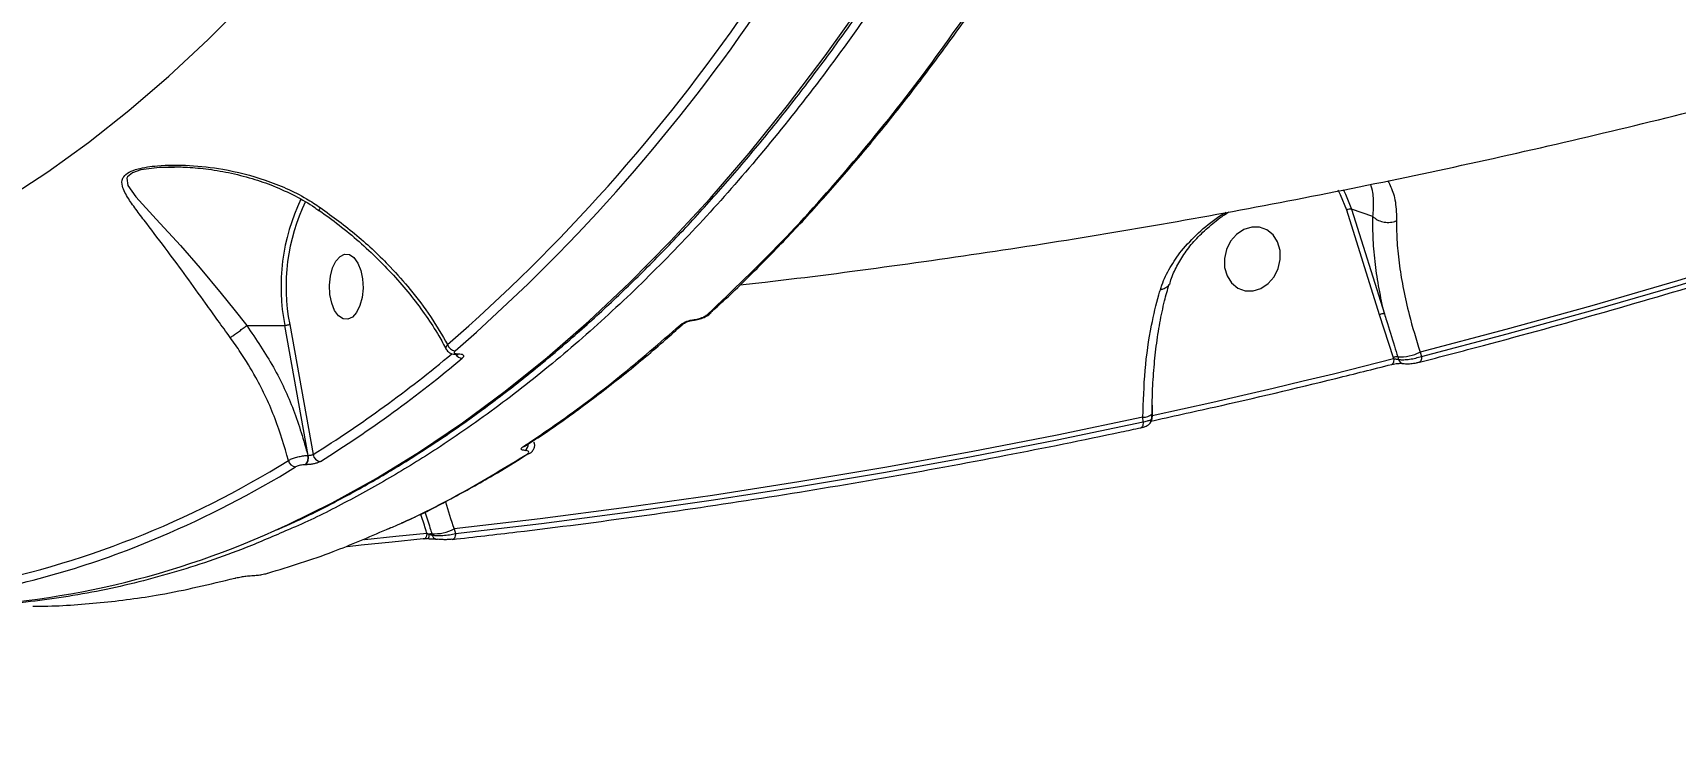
# Model space of a CAD drawing. Header units: millimetres. Extents: x -4688 to 6829, y -6350 to 4771.
# Drawn here: x 1790 to 2016.3, y -150.5 to -53.1 of the extents above; entities that cross this region are included whole.
import ezdxf

# ---------------------------------------------------------------- set-up
doc = ezdxf.new("R2010")
doc.units = ezdxf.units.MM
for name, color, linetype in [('DIKOM_ОБЪЕКТ', 7, 'Continuous'), ('DIKOM_РАЗМЕР_ЗОНА', 7, 'Continuous'), ('DIKOM_РАЗМЕР_ОБЪЕКТА', 7, 'Continuous')]:
    doc.layers.add(name, color=color, linetype=linetype)
doc.styles.add('style1', font='arial.ttf', dxfattribs={"width": 0.8})
doc.dimstyles.new('1-50', dxfattribs={"dimtxt": 300, "dimasz": 200, "dimexe": 100, "dimexo": 0, "dimgap": 100, "dimtad": 1, "dimtxsty": 'style1', "dimcen": 200, "dimclrd": 7, "dimclre": 7, "dimclrt": 7, "dimadec": 1, "dimazin": 2, "dimtfac": 1, "dimtmove": 0, "dimatfit": 2, "dimfxl": 0, "dimlwd": 25, "dimlwe": 18, "dimarcsym": 0})

# ---------------------------------------------------------------- blocks, each defined once
blk = doc.blocks.new('*D9')
at = {"layer": 'Defpoints', "color": 0, "transparency": 16777216}
for p in [(2285.35, 2926.08), (233.68, -3329.73), (5655.58, -3329.73)]:
    blk.add_point(p, dxfattribs=at)
at = {"layer": 'DIKOM_РАЗМЕР_ОБЪЕКТА', "color": 7, "lineweight": 18, "transparency": 16777216}
for p, q in [((2285.35, 2926.08), (5755.58, 2926.08)), ((233.68, -3329.73), (5755.58, -3329.73))]:
    blk.add_line(p, q, dxfattribs=at)
at = {"layer": 'DIKOM_РАЗМЕР_ОБЪЕКТА', "color": 7, "lineweight": 25, "transparency": 16777216}
blk.add_line((5655.58, 2726.08), (5655.58, -3129.73), dxfattribs=at)
at = {"layer": 'DIKOM_РАЗМЕР_ОБЪЕКТА', "color": 7, "transparency": 16777216}
for points in [[(5622.24, 2726.08), (5688.91, 2726.08), (5655.58, 2926.08)], [(5622.24, -3129.73), (5688.91, -3129.73), (5655.58, -3329.73)]]:
    blk.add_solid(points, dxfattribs=at)
at = {"layer": 'DIKOM_РАЗМЕР_ОБЪЕКТА', "color": 7, "transparency": 16777216, "insert": (5402.4, -130.27), "char_height": 300, "attachment_point": 5, "rotation": 90, "style": 'style1'}
blk.add_mtext('6250', dxfattribs=at)
blk = doc.blocks.new('*D10')
at = {"layer": 'Defpoints', "color": 0, "transparency": 16777216}
for p in [(2960.09, 4770.95), (741.18, -5330.34), (6729.08, -5330.34)]:
    blk.add_point(p, dxfattribs=at)
at = {"layer": 'DIKOM_РАЗМЕР_ЗОНА', "color": 7, "lineweight": 18, "transparency": 16777216}
for p, q in [((2960.09, 4770.95), (6829.08, 4770.95)), ((741.18, -5330.34), (6829.08, -5330.34))]:
    blk.add_line(p, q, dxfattribs=at)
at = {"layer": 'DIKOM_РАЗМЕР_ЗОНА', "color": 7, "lineweight": 25, "transparency": 16777216}
blk.add_line((6729.08, 4570.95), (6729.08, -5130.34), dxfattribs=at)
at = {"layer": 'DIKOM_РАЗМЕР_ЗОНА', "color": 7, "transparency": 16777216}
for points in [[(6695.74, 4570.95), (6762.41, 4570.95), (6729.08, 4770.95)], [(6695.74, -5130.34), (6762.41, -5130.34), (6729.08, -5330.34)]]:
    blk.add_solid(points, dxfattribs=at)
at = {"layer": 'DIKOM_РАЗМЕР_ЗОНА', "color": 7, "transparency": 16777216, "insert": (6475.9, -93.77), "char_height": 300, "attachment_point": 5, "rotation": 90, "style": 'style1'}
blk.add_mtext('10100', dxfattribs=at)
blk = doc.blocks.new('*D11')
at = {"layer": 'Defpoints', "color": 0, "transparency": 16777216}
for p in [(3703.08, 2652.76), (-3188.42, -47.63), (-3188.42, -4921.77)]:
    blk.add_point(p, dxfattribs=at)
at = {"layer": 'DIKOM_РАЗМЕР_ОБЪЕКТА', "color": 7, "lineweight": 18, "transparency": 16777216}
for p, q in [((3703.08, 2652.76), (3703.08, -5021.77)), ((-3188.42, -47.63), (-3188.42, -5021.77))]:
    blk.add_line(p, q, dxfattribs=at)
at = {"layer": 'DIKOM_РАЗМЕР_ОБЪЕКТА', "color": 7, "lineweight": 25, "transparency": 16777216}
blk.add_line((3503.08, -4921.77), (-2988.42, -4921.77), dxfattribs=at)
at = {"layer": 'DIKOM_РАЗМЕР_ОБЪЕКТА', "color": 7, "transparency": 16777216}
for points in [[(-2988.42, -4888.44), (-2988.42, -4955.11), (-3188.42, -4921.77)], [(3503.08, -4888.44), (3503.08, -4955.11), (3703.08, -4921.77)]]:
    blk.add_solid(points, dxfattribs=at)
at = {"layer": 'DIKOM_РАЗМЕР_ОБЪЕКТА', "color": 7, "transparency": 16777216, "insert": (4.08, -4668.6), "char_height": 300, "attachment_point": 5, "style": 'style1'}
blk.add_mtext('6900', dxfattribs=at)
blk = doc.blocks.new('*D12')
at = {"layer": 'Defpoints', "color": 0, "transparency": 16777216}
for p in [(4937.72, 2926.08), (-4688.42, -671.13), (4937.72, -6249.77)]:
    blk.add_point(p, dxfattribs=at)
at = {"layer": 'DIKOM_РАЗМЕР_ЗОНА', "color": 7, "lineweight": 18, "transparency": 16777216}
for p, q in [((4937.72, 2926.08), (4937.72, -6349.77)), ((-4688.42, -671.13), (-4688.42, -6349.77))]:
    blk.add_line(p, q, dxfattribs=at)
at = {"layer": 'DIKOM_РАЗМЕР_ЗОНА', "color": 7, "lineweight": 25, "transparency": 16777216}
blk.add_line((-4488.42, -6249.77), (4737.72, -6249.77), dxfattribs=at)
at = {"layer": 'DIKOM_РАЗМЕР_ЗОНА', "color": 7, "transparency": 16777216}
for points in [[(-4488.42, -6216.44), (-4488.42, -6283.11), (-4688.42, -6249.77)], [(4737.72, -6216.44), (4737.72, -6283.11), (4937.72, -6249.77)]]:
    blk.add_solid(points, dxfattribs=at)
at = {"layer": 'DIKOM_РАЗМЕР_ЗОНА', "color": 7, "transparency": 16777216, "insert": (124.65, -5996.6), "char_height": 300, "attachment_point": 5, "style": 'style1'}
blk.add_mtext('9650', dxfattribs=at)

msp = doc.modelspace()

# ---------------------------------------------------------------- linework, layer by layer
at = {"layer": 'DIKOM_ОБЪЕКТ', "color": 7, "linetype": 'Continuous', "lineweight": 15}
for p, q in [((1809.547, -71.586), (1808.524, -71.581)), ((1975.613, -91.881), (1971.092, -77.465)), ((1974.698, -78.353), (1971.753, -77.345)), ((1971.753, -77.345), (1976.274, -91.76)), ((1977.509, -97.8), (1975.613, -91.881)), ((1819.508, -93.364), (1824.749, -93.364)), ((1827.975, -111.246), (1824.749, -93.364)), ((1825.421, -93.201), (1828.654, -111.121)), ((1848.579, -97.245), (1848.647, -97.245)), ((1981.188, -97.006), (1981.377, -97.609)), ((1848.374, -97.328), (1848.442, -97.328)), ((1977.547, -97.921), (1977.509, -97.8)), ((1978.122, -97.668), (1978.236, -98.032)), ((1981.118, -98.404), (1981.104, -98.407)), ((1943.011, -106.635), (1943.009, -105.987)), ((1944.241, -105.548), (1944.24, -105.564)), ((1944.242, -106.122), (1944.241, -105.548)), ((1944.294, -104.331), (1944.291, -105.245)), ((1944.291, -105.245), (1944.292, -105.745)), ((1827.645, -112.53), (1827.598, -112.53)), ((1827.928, -111.246), (1827.975, -111.246)), ((1839.037, -121.34), (1839.416, -121.172)), ((1845.006, -122.03), (1845.071, -122.235)), ((1848.072, -121.369), (1848.268, -121.994))]:
    msp.add_line(p, q, dxfattribs=at)
at = {"layer": 'DIKOM_ОБЪЕКТ', "color": 7, "linetype": 'Continuous', "lineweight": 15, "flags": 128}
for points in [[(1786.402, -75.917), (1792.088, -72.193), (1797.713, -68.134), (1803.272, -63.743), (1808.759, -59.026), (1814.17, -53.986), (1819.499, -48.628)], [(1823.373, -121.581), (1825.21, -120.749), (1831.295, -117.759), (1837.334, -114.427), (1843.32, -110.755), (1849.249, -106.749), (1855.116, -102.409), (1860.915, -97.741), (1866.642, -92.749), (1872.292, -87.436), (1877.86, -81.806), (1883.342, -75.866), (1888.733, -69.618), (1894.028, -63.07), (1899.223, -56.227), (1904.313, -49.093)], [(2075.309, -67.861), (2063.628, -72.03), (2051.921, -76.049), (2040.187, -79.919), (2028.43, -83.639), (2016.649, -87.208), (2004.848, -90.626), (1993.027, -93.892), (1981.188, -97.006)], [(1981.377, -97.609), (1993.192, -94.499), (2004.989, -91.239), (2016.767, -87.827), (2028.524, -84.265), (2040.258, -80.553), (2051.968, -76.691), (2063.653, -72.681), (2075.31, -68.522)], [(1808.524, -71.581), (1807.478, -71.575), (1804.893, -71.935), (1803.744, -72.336), (1803.089, -72.88), (1803.084, -72.888), (1802.994, -73.078), (1803.113, -74.055), (1804.229, -75.654), (1807.031, -78.696), (1810.396, -82.356), (1813.086, -85.456), (1815.98, -88.961), (1817.709, -91.115), (1819.501, -93.364), (1819.503, -93.366), (1819.503, -93.366)], [(1970.596, -74.643), (1970.917, -75.261), (1971.753, -77.345)], [(1971.092, -77.465), (1970.228, -75.339), (1969.909, -74.737)], [(1954.255, -85.377), (1954.591, -86.532), (1955.21, -87.498), (1956.061, -88.195), (1957.075, -88.569), (1958.171, -88.588), (1959.26, -88.251), (1960.253, -87.585), (1961.07, -86.644), (1961.644, -85.505), (1961.93, -84.259), (1961.904, -83.008), (1961.568, -81.853), (1960.949, -80.887), (1960.098, -80.189), (1959.083, -79.816), (1957.987, -79.797), (1956.899, -80.134), (1955.906, -80.8), (1955.089, -81.741), (1954.514, -82.88), (1954.229, -84.126), (1954.255, -85.377)], [(1831.209, -90.262), (1830.964, -89.073), (1830.901, -87.798), (1831.026, -86.54), (1831.329, -85.402), (1831.784, -84.475), (1832.355, -83.834), (1832.996, -83.532), (1833.655, -83.593), (1834.279, -84.012), (1834.816, -84.755), (1835.224, -85.762), (1835.469, -86.951), (1835.532, -88.226), (1835.407, -89.484), (1835.104, -90.622), (1834.649, -91.549), (1834.078, -92.19), (1833.437, -92.492), (1832.778, -92.431), (1832.155, -92.012), (1831.617, -91.269), (1831.209, -90.262)], [(1944.292, -105.745), (1948.454, -104.832), (1952.615, -103.901), (1956.775, -102.952), (1960.933, -101.983), (1965.089, -100.996), (1969.244, -99.99), (1973.396, -98.965), (1977.547, -97.921)], [(1977.547, -97.921), (1977.557, -98.101), (1977.548, -98.268), (1977.52, -98.416), (1977.475, -98.54), (1977.414, -98.634), (1977.339, -98.696), (1977.286, -98.717)], [(1981.377, -97.609), (1981.387, -97.788), (1981.379, -97.955), (1981.352, -98.102), (1981.307, -98.225), (1981.247, -98.32), (1981.172, -98.382), (1981.118, -98.404)], [(1943.009, -105.987), (1931.166, -108.446), (1919.312, -110.752), (1907.451, -112.905), (1895.582, -114.905), (1883.709, -116.751), (1871.831, -118.444), (1859.952, -119.984), (1848.072, -121.369)], [(1848.268, -121.994), (1860.124, -120.609), (1871.978, -119.071), (1883.831, -117.379), (1895.681, -115.535), (1907.525, -113.539), (1919.362, -111.39), (1931.191, -109.088), (1943.011, -106.635)], [(1943.011, -106.635), (1943.015, -106.816), (1943.001, -106.984), (1942.968, -107.133), (1942.919, -107.257), (1942.855, -107.352), (1942.777, -107.415), (1942.713, -107.44)], [(1835.72, -122.827), (1835.796, -122.819), (1840.06, -122.391), (1844.324, -121.943)], [(1844.324, -121.943), (1844.313, -122.127), (1844.284, -122.298), (1844.238, -122.449), (1844.176, -122.575), (1844.101, -122.672), (1844.016, -122.736), (1843.923, -122.764), (1843.826, -122.755)], [(1848.268, -121.994), (1848.258, -122.177), (1848.229, -122.347), (1848.183, -122.498), (1848.122, -122.624), (1848.048, -122.721), (1847.963, -122.785), (1847.871, -122.814), (1847.775, -122.806)], [(1843.826, -122.755), (1839.559, -123.204), (1835.291, -123.632), (1833.368, -123.819)], [(1844.578, -122.724), (1844.577, -122.724), (1844.567, -122.71)], [(1845.605, -122.78), (1845.684, -122.789), (1845.802, -122.783)]]:
    msp.add_lwpolyline(points, dxfattribs=at)
at = {"layer": 'DIKOM_ОБЪЕКТ', "color": 7, "linetype": 'Continuous', "lineweight": 15}
for centre, radius, start, end in [((1686.672, 88.757), 244.728, 310.98442, 325.54505), ((1687.363, 88.316), 245.269, 310.98442, 325.54505), ((1851.952, -88.01), 27.725, 154.27002, 191.13587), ((1851.757, -88.01), 26.842, 154.08783, 191.15031), ((1971.598, -78.363), 1.03, 81.30657, 119.38037), ((1880.99, -92.433), 0.204, 277.81879, 326.76447), ((1883.052, -91.138), 0.652, 269.22261, 315.37009), ((1976.118, -92.778), 1.03, 81.3065, 119.38002), ((1879.22, -92.664), 0.656, 269.18211, 312.89987), ((1737.158, 35.09), 172.479, 302.03766, 309.88684), ((1848.301, -95.67), 1.167, 195.66915, 266.22842), ((1848.365, -97.012), 0.317, 273.28953, 312.54092), ((1848.435, -97.015), 0.314, 270.26675, 312.67021), ((1978.497, -91.967), 5.713, 266.2381, 298.10151), ((1737.833, 34.666), 173.108, 302.04014, 310.0361), ((1849.246, -96.752), 1.122, 210.46476, 266.99982), ((1978.047, -98.808), 1.143, 86.2381, 118.10151), ((1978.958, -97.855), 0.743, 193.76702, 258.30589), ((1943.136, -104.356), 1.637, 265.55219, 312.41959), ((1943.184, -105.901), 1.119, 335.28127, 8.04159), ((1857.539, -109.383), 0.688, 270.08371, 304.44881), ((1857.256, -109.68), 1.059, 303.11681, 1.1659), ((1756.192, -1.141), 130.562, 280.91853, 301.93027), ((1751.615, 8.921), 142.804, 293.10762, 301.5057), ((1826.323, -111.736), 1.099, 191.13114, 265.78206), ((1826.635, -111.598), 1.34, 315.91294, 15.21098), ((1826.682, -111.598), 1.34, 315.91294, 15.21098), ((1829.753, -110.967), 1.11, 187.98178, 265.6418), ((1858.127, -110.376), 0.69, 270.25375, 304.49293), ((1774.529, -13.853), 118.283, 270.31756, 294.38976), ((1842.444, -122.269), 2.182, 347.95232, 5.11264), ((1844.917, -122.979), 0.953, 84.61267, 108.32394), ((1845.381, -116.329), 5.713, 266.2381, 298.10151), ((1759.266, -9.374), 122.974, 280.56892, 293.17427), ((1845.769, -122.085), 0.714, 192.15003, 256.73419)]:
    msp.add_arc(centre, radius, start, end, dxfattribs=at)
for points, knots in [([(1980.344, 430.572), (1981.124, 426.251), (1982.893, 416.448), (1985.293, 400.903), (1987.541, 383.964), (1989.426, 366.771), (1990.946, 349.373), (1991.999, 333.223), (1992.678, 318.422), (1993.071, 304.993), (1993.243, 291.527), (1993.187, 276.727), (1992.82, 260.599), (1992.049, 243.17), (1990.849, 224.993), (1989.161, 206.127), (1987, 187.32), (1984.494, 169.364), (1981.932, 153.686), (1979.097, 138.355), (1976, 123.367), (1972.301, 107.416), (1968.07, 91.034), (1963.261, 74.317), (1958.015, 57.959), (1952.59, 42.626), (1947.499, 29.478), (1942.211, 16.834), (1936.733, 4.681), (1930.523, -7.993), (1924.013, -20.216), (1917.217, -31.947), (1910.132, -43.173), (1902.771, -53.862), (1895.143, -63.985), (1887.358, -73.393), (1879.446, -82.079), (1871.425, -90.047), (1863.198, -97.397), (1854.785, -104.099), (1846.898, -109.636), (1839.61, -114.179), (1832.949, -117.838), (1828.144, -120.271), (1825.546, -121.357), (1825.21, -121.498)], [0, 0, 0, 0, 0.0193268, 0.0438438, 0.068475, 0.0931491, 0.118025, 0.1429451, 0.161843, 0.180741, 0.1997169, 0.2186927, 0.2432097, 0.2678409, 0.292515, 0.3205472, 0.3486427, 0.3738249, 0.399053, 0.4180555, 0.4425725, 0.4672037, 0.4918778, 0.51991, 0.5480055, 0.5731877, 0.5984158, 0.6174184, 0.6419354, 0.6665665, 0.6912406, 0.7161362, 0.7410762, 0.7661674, 0.7914513, 0.8167816, 0.8412986, 0.8659298, 0.8906038, 0.9154994, 0.9404393, 0.9593274, 0.9782155, 0.9971813, 1, 1, 1, 1]), ([(1823.661, -121.488), (1824.219, -121.25), (1826.716, -120.185), (1831.113, -117.984), (1836.846, -114.88), (1842.529, -111.448), (1848.163, -107.722), (1853.741, -103.696), (1859.261, -99.376), (1864.716, -94.763), (1870.104, -89.862), (1875.42, -84.677), (1880.661, -79.211), (1885.821, -73.468), (1890.897, -67.454), (1895.886, -61.172), (1900.784, -54.627), (1905.587, -47.825), (1910.291, -40.77), (1914.893, -33.468), (1919.389, -25.925), (1923.776, -18.145), (1928.051, -10.136), (1932.211, -1.903), (1936.253, 6.548), (1940.173, 15.211), (1943.969, 24.078), (1947.637, 33.143), (1951.176, 42.4), (1954.582, 51.841), (1957.853, 61.459), (1960.987, 71.247), (1963.981, 81.198), (1966.833, 91.304), (1969.541, 101.558), (1972.102, 111.952), (1974.516, 122.478), (1976.78, 133.128), (1978.892, 143.894), (1980.851, 154.768), (1982.656, 165.743), (1984.305, 176.809), (1985.797, 187.958), (1987.13, 199.183), (1988.304, 210.474), (1989.318, 221.823), (1990.172, 233.222), (1990.863, 244.662), (1991.394, 256.134), (1991.759, 267.63), (1991.948, 277.877), (1991.974, 284.29), (1991.984, 286.864)], [0, 0, 0, 0, 0.0058769, 0.0262677, 0.0466645, 0.067067, 0.0874749, 0.1078877, 0.1283049, 0.1487259, 0.1691502, 0.1895772, 0.2100064, 0.2304374, 0.2508697, 0.271303, 0.291737, 0.3121714, 0.332606, 0.3530406, 0.3734749, 0.393909, 0.4143428, 0.434776, 0.4552088, 0.4756411, 0.4960728, 0.516504, 0.5369346, 0.5573646, 0.5777942, 0.5982232, 0.6186517, 0.6390797, 0.6595072, 0.6799343, 0.700361, 0.7207873, 0.7412132, 0.7616388, 0.7820641, 0.8024891, 0.8229139, 0.8433384, 0.8637627, 0.8841868, 0.9046108, 0.9250347, 0.9454584, 0.9658821, 0.9863057, 1, 1, 1, 1]), ([(1887.486, -87.74), (1888.632, -87.617), (1895.618, -86.865), (1908.427, -85.181), (1925.911, -82.671), (1943.376, -79.82), (1960.818, -76.664), (1978.233, -73.194), (1995.616, -69.413), (2012.962, -65.322), (2030.266, -60.921), (2047.524, -56.21), (2064.732, -51.192), (2081.883, -45.867), (2098.974, -40.236), (2116, -34.301), (2132.957, -28.063), (2149.838, -21.523), (2166.64, -14.684), (2183.358, -7.545), (2199.988, -0.11), (2216.523, 7.619), (2232.961, 15.642), (2249.296, 23.954), (2265.521, 32.561), (2281.253, 41.218), (2291.51, 47.138), (2296.448, 49.988)], [0, 0, 0, 0, 0.0080361, 0.0490173, 0.0900369, 0.1310958, 0.1721949, 0.2133348, 0.2545161, 0.2957394, 0.3370051, 0.3783135, 0.419665, 0.4610596, 0.5024976, 0.5439788, 0.5855032, 0.6270706, 0.6686808, 0.7103335, 0.7520282, 0.7937645, 0.8355418, 0.8773596, 0.9192171, 0.9611136, 1, 1, 1, 1]), ([(1883.044, -91.79), (1886.447, -88.547), (1893.264, -82.051), (1903.163, -70.947), (1912.837, -58.926), (1919.008, -50.049), (1922.097, -45.604)], [0, 0, 0, 0, 0.2482503, 0.4971899, 0.7482385, 1, 1, 1, 1]), ([(1883.468, -91.536), (1884.03, -91.03), (1886.396, -88.901), (1890.494, -84.859), (1895.758, -79.408), (1900.941, -73.657), (1906.043, -67.636), (1911.061, -61.348), (1915.981, -54.782), (1919.82, -49.428), (1921.983, -46.177), (1922.573, -45.289)], [0, 0, 0, 0, 0.0404848, 0.1703519, 0.3003489, 0.4304451, 0.5606089, 0.6908086, 0.8210039, 0.9511622, 1, 1, 1, 1]), ([(1981.118, -98.404), (1984.053, -97.642), (1992.561, -95.434), (2006.616, -91.548), (2023.268, -86.647), (2039.875, -81.442), (2056.144, -76.034), (2067.889, -71.917), (2074.118, -69.66), (2075.144, -69.288)], [0, 0, 0, 0, 0.093012, 0.2696619, 0.4463137, 0.6229662, 0.7996195, 0.9669777, 1, 1, 1, 1]), ([(1817.229, -95.016), (1816.657, -94.227), (1815.501, -92.634), (1813.466, -89.781), (1811.138, -86.541), (1808.385, -82.81), (1806.116, -79.851), (1804.349, -77.53), (1803.126, -75.811), (1802.301, -74.341), (1802.264, -73.345), (1802.632, -72.706), (1803.222, -72.218), (1804.803, -71.648), (1807.648, -71.236), (1811.634, -71.227), (1816.658, -71.802), (1822.142, -73.193), (1826.628, -75.144), (1829.009, -76.694), (1829.636, -77.103)], [0, 0, 0, 0, 0.0440626, 0.0889571, 0.1624871, 0.2382061, 0.3352462, 0.385054, 0.435258, 0.4935501, 0.5321339, 0.5402075, 0.5665588, 0.5927386, 0.6382706, 0.7076003, 0.7787225, 0.8710031, 0.9660344, 1, 1, 1, 1]), ([(1808.529, -71.533), (1808.667, -71.526), (1809.467, -71.487), (1811.255, -71.541), (1813.943, -71.755), (1817.05, -72.271), (1820.168, -73.055), (1823.246, -74.113), (1826.138, -75.457), (1828.236, -76.622), (1829.27, -77.395), (1829.457, -77.535)], [0, 0, 0, 0, 0.0196333, 0.1131062, 0.2452146, 0.3886804, 0.539329, 0.6788265, 0.8271311, 0.9687513, 1, 1, 1, 1]), ([(1974.702, -78.356), (1974.703, -78.355), (1974.736, -77.963), (1974.804, -76.733), (1974.762, -75.136), (1974.496, -74.266), (1974.387, -73.908)], [0, 0, 0, 0, 0.00025569, 0.20325664, 0.67152393, 1, 1, 1, 1]), ([(1976.764, -73.434), (1977.044, -73.992), (1977.611, -75.126), (1977.925, -77.107), (1977.942, -78.518), (1977.947, -78.939)], [0, 0, 0, 0, 0.40447283, 0.82252084, 1, 1, 1, 1]), ([(1829.636, -77.103), (1829.615, -77.143), (1829.553, -77.26), (1829.478, -77.429), (1829.49, -77.467), (1829.497, -77.489)], [0, 0, 0, 0, 0.1829456, 0.5314138, 1, 1, 1, 1]), ([(1829.487, -77.501), (1830.409, -78.166), (1832.312, -79.538), (1835.016, -81.797), (1837.623, -84.217), (1840.042, -86.751), (1842.261, -89.37), (1844.248, -92.054), (1845.845, -94.491), (1846.664, -96.031), (1846.995, -96.654)], [0, 0, 0, 0, 0.1223138, 0.2523747, 0.3833726, 0.5150842, 0.6464595, 0.7783286, 0.9103511, 1, 1, 1, 1]), ([(1829.636, -77.103), (1831.35, -78.359), (1834.818, -80.901), (1838.886, -84.778), (1842.228, -88.543), (1844.937, -92.121), (1846.427, -94.691), (1847.177, -95.985)], [0, 0, 0, 0, 0.230865, 0.4671749, 0.6265688, 0.8119918, 1, 1, 1, 1]), ([(1945.402, -88.435), (1945.471, -88.221), (1945.811, -87.178), (1946.69, -85.344), (1948.363, -82.911), (1950.63, -80.559), (1952.704, -78.792), (1954.1, -77.962), (1954.425, -77.768)], [0, 0, 0, 0, 0.0503934, 0.2463111, 0.446578, 0.6840121, 0.9264345, 1, 1, 1, 1]), ([(1946.687, -87.691), (1946.719, -87.558), (1946.906, -86.79), (1947.547, -85.393), (1948.614, -83.536), (1950, -81.75), (1951.678, -80.088), (1953.301, -78.721), (1954.437, -77.97), (1954.863, -77.689)], [0, 0, 0, 0, 0.034381, 0.1985666, 0.3678762, 0.5405209, 0.7164868, 0.8937639, 1, 1, 1, 1]), ([(1976.274, -91.76), (1976.018, -90.597), (1975.505, -88.261), (1974.995, -84.845), (1974.679, -81.484), (1974.692, -79.4), (1974.698, -78.353)], [0, 0, 0, 0, 0.2380428, 0.4781615, 0.737711, 1, 1, 1, 1]), ([(1974.698, -78.353), (1974.699, -78.353), (1974.7, -78.354), (1974.702, -78.355), (1974.702, -78.356)], [0, 0, 0, 0, 0.6235445, 1, 1, 1, 1]), ([(1974.702, -78.356), (1974.888, -78.515), (1975.26, -78.834), (1976.046, -79.108), (1976.892, -79.189), (1977.491, -79.091), (1977.827, -78.984), (1977.906, -78.955), (1977.947, -78.939)], [0, 0, 0, 0, 0.231622, 0.4632441, 0.6948665, 0.9264897, 0.9610341, 1, 1, 1, 1]), ([(1977.947, -78.939), (1977.955, -79.912), (1977.972, -81.868), (1978.312, -85.06), (1978.875, -88.396), (1979.754, -92.336), (1980.656, -95.276), (1981.188, -97.006)], [0, 0, 0, 0, 0.18728543, 0.37655091, 0.55700611, 0.73919681, 1, 1, 1, 1]), ([(1944.281, -105.563), (1944.283, -104.692), (1944.289, -102.649), (1944.48, -99.515), (1944.82, -96.179), (1945.32, -92.986), (1945.908, -90.124), (1946.392, -88.427), (1946.61, -87.666)], [0, 0, 0, 0, 0.1336473, 0.3137874, 0.4943805, 0.6746764, 0.8540913, 1, 1, 1, 1]), ([(1946.577, -87.671), (1946.577, -87.674), (1946.57, -87.839), (1946.305, -88.099), (1945.903, -88.323), (1945.565, -88.408), (1945.44, -88.429), (1945.402, -88.435)], [0, 0, 0, 0, 0.0055624, 0.3977771, 0.7899932, 0.9351724, 1, 1, 1, 1]), ([(1943.009, -105.987), (1943.069, -103.82), (1943.191, -99.422), (1944.026, -93.798), (1944.87, -90.223), (1945.332, -88.668), (1945.402, -88.435)], [0, 0, 0, 0, 0.3434989, 0.6969397, 0.9545307, 1, 1, 1, 1]), ([(1879.211, -93.32), (1879.279, -93.264), (1879.448, -93.125), (1879.811, -92.921), (1880.262, -92.737), (1880.724, -92.602), (1881.015, -92.564), (1881.161, -92.545)], [0, 0, 0, 0, 0.1655324, 0.4120459, 0.620061, 0.8097055, 1, 1, 1, 1]), ([(1879.661, -93.151), (1879.669, -93.144), (1879.697, -93.117), (1879.85, -93.011), (1880.115, -92.874), (1880.445, -92.75), (1880.737, -92.675), (1880.93, -92.642), (1881.002, -92.638), (1881.015, -92.637)], [0, 0, 0, 0, 0.0747507, 0.2619847, 0.4908737, 0.6929146, 0.8501458, 0.9718979, 1, 1, 1, 1]), ([(1881.017, -92.635), (1881.022, -92.635), (1881.273, -92.628), (1881.811, -92.509), (1882.551, -92.24), (1883.123, -91.95), (1883.37, -91.697), (1883.46, -91.605)], [0, 0, 0, 0, 0.00578358, 0.27823003, 0.54315068, 0.83287865, 1, 1, 1, 1]), ([(1881.161, -92.545), (1881.304, -92.527), (1881.588, -92.49), (1882.037, -92.359), (1882.47, -92.179), (1882.816, -91.981), (1882.978, -91.845), (1883.044, -91.79)], [0, 0, 0, 0, 0.1920553, 0.3835881, 0.5902092, 0.8340758, 1, 1, 1, 1]), ([(1976.274, -91.76), (1976.364, -92.056), (1976.813, -93.536), (1977.44, -95.498), (1977.968, -97.178), (1978.122, -97.668)], [0, 0, 0, 0, 0.150422, 0.7521248, 1, 1, 1, 1]), ([(1817.229, -95.016), (1817.249, -95.002), (1817.326, -94.951), (1817.544, -94.801), (1817.943, -94.519), (1818.483, -94.129), (1819.036, -93.721), (1819.347, -93.484), (1819.503, -93.366)], [0, 0, 0, 0, 0.0380911, 0.1491952, 0.3618972, 0.5745983, 0.7872992, 1, 1, 1, 1]), ([(1825.245, -111.948), (1824.687, -110.016), (1823.558, -106.103), (1821.174, -101.135), (1818.975, -97.459), (1817.712, -95.692), (1817.229, -95.016)], [0, 0, 0, 0, 0.3247084, 0.657479, 0.869005, 1, 1, 1, 1]), ([(1819.503, -93.366), (1819.504, -93.366), (1819.505, -93.365), (1819.507, -93.364), (1819.508, -93.364)], [0, 0, 0, 0, 0.61286203, 1, 1, 1, 1]), ([(1819.508, -93.364), (1820.785, -95.252), (1823.284, -98.947), (1826.129, -105.01), (1827.324, -109.15), (1827.928, -111.246)], [0, 0, 0, 0, 0.3403182, 0.6660488, 1, 1, 1, 1]), ([(1825.421, -93.201), (1825.412, -93.207), (1825.393, -93.219), (1825.335, -93.249), (1825.232, -93.289), (1825.072, -93.331), (1824.902, -93.359), (1824.8, -93.363), (1824.749, -93.364)], [0, 0, 0, 0, 0.0702026, 0.1414141, 0.3560617, 0.5707081, 0.7853541, 1, 1, 1, 1]), ([(1857.54, -110.071), (1857.865, -109.857), (1859.492, -108.788), (1863.965, -105.715), (1870.908, -100.534), (1876.441, -95.726), (1879.211, -93.32)], [0, 0, 0, 0, 0.0441427, 0.2207211, 0.6100162, 1, 1, 1, 1]), ([(1857.906, -109.921), (1858.825, -109.329), (1861.629, -107.521), (1866.257, -104.181), (1871.778, -99.904), (1876.188, -96.259), (1878.732, -93.947), (1879.487, -93.261)], [0, 0, 0, 0, 0.1248248, 0.3812668, 0.6371241, 0.8922919, 1, 1, 1, 1]), ([(1847.02, -96.643), (1846.991, -96.548), (1846.932, -96.355), (1847.094, -96.11), (1847.177, -95.985)], [0, 0, 0, 0, 0.4895227, 1, 1, 1, 1]), ([(1847.033, -96.641), (1847.075, -96.722), (1847.172, -96.911), (1847.442, -97.117), (1847.794, -97.268), (1848.105, -97.333), (1848.322, -97.319), (1848.382, -97.315)], [0, 0, 0, 0, 0.1631897, 0.3798641, 0.6093745, 0.8917516, 1, 1, 1, 1]), ([(1848.224, -96.834), (1848.177, -96.882), (1848.083, -96.979), (1848.088, -97.106), (1848.207, -97.198), (1848.39, -97.24), (1848.53, -97.244), (1848.579, -97.245)], [0, 0, 0, 0, 0.2288294, 0.4578465, 0.6785143, 0.8883618, 1, 1, 1, 1]), ([(1848.647, -97.245), (1848.72, -97.247), (1848.933, -97.253), (1849.214, -97.318), (1849.395, -97.459), (1849.403, -97.653), (1849.26, -97.799), (1849.188, -97.872)], [0, 0, 0, 0, 0.1082969, 0.3204328, 0.5430623, 0.7715679, 1, 1, 1, 1]), ([(1848.437, -97.33), (1848.467, -97.33), (1848.546, -97.329), (1848.61, -97.34), (1848.615, -97.341), (1848.616, -97.342)], [0, 0, 0, 0, 0.2665692, 0.7085592, 1, 1, 1, 1]), ([(1943.996, -106.548), (1946.942, -105.901), (1955.482, -104.023), (1966.579, -101.404), (1974.722, -99.36), (1977.286, -98.717)], [0, 0, 0, 0, 0.2651056, 0.7685918, 1, 1, 1, 1]), ([(1977.29, -98.717), (1977.311, -98.712), (1977.426, -98.68), (1977.713, -98.627), (1978.098, -98.578), (1978.449, -98.561), (1978.673, -98.566), (1978.786, -98.579), (1978.799, -98.582), (1978.799, -98.582)], [0, 0, 0, 0, 0.04768073, 0.25869279, 0.49164715, 0.69746772, 0.8699519, 0.99819977, 1, 1, 1, 1]), ([(1977.547, -97.921), (1977.606, -97.931), (1977.721, -97.95), (1977.913, -97.981), (1978.082, -98.008), (1978.179, -98.023), (1978.222, -98.03), (1978.232, -98.031), (1978.236, -98.032)], [0, 0, 0, 0, 0.263118, 0.515948, 0.7521042, 0.9410882, 0.9741792, 1, 1, 1, 1]), ([(1978.236, -98.032), (1978.258, -98.035), (1978.459, -98.066), (1978.935, -98.084), (1979.74, -98.013), (1980.607, -97.853), (1981.12, -97.69), (1981.377, -97.609)], [0, 0, 0, 0, 0.02863242, 0.26708673, 0.51014597, 0.75565437, 1, 1, 1, 1]), ([(1978.809, -98.572), (1978.933, -98.591), (1979.258, -98.641), (1979.906, -98.611), (1980.6, -98.53), (1980.967, -98.433), (1981.102, -98.397)], [0, 0, 0, 0, 0.18809605, 0.49668878, 0.81599146, 1, 1, 1, 1]), ([(1942.773, -107.416), (1942.919, -107.383), (1943.271, -107.303), (1943.64, -107.14), (1943.987, -106.853), (1944.201, -106.511), (1944.227, -106.252), (1944.24, -106.123)], [0, 0, 0, 0, 0.2020581, 0.4882817, 0.6738922, 0.8365692, 1, 1, 1, 1]), ([(1943.011, -106.635), (1943.052, -106.628), (1943.332, -106.577), (1943.776, -106.464), (1944.174, -106.29), (1944.213, -106.176), (1944.232, -106.121)], [0, 0, 0, 0, 0.0570442, 0.3806345, 0.7036383, 1, 1, 1, 1]), ([(1944.242, -105.767), (1944.25, -105.763), (1944.264, -105.756), (1944.283, -105.748), (1944.292, -105.745)], [0, 0, 0, 0, 0.532461, 1, 1, 1, 1]), ([(1847.87, -122.814), (1850.828, -122.479), (1859.401, -121.508), (1873.591, -119.664), (1890.436, -117.182), (1907.271, -114.388), (1923.797, -111.34), (1935.607, -108.954), (1941.811, -107.632), (1942.713, -107.44)], [0, 0, 0, 0, 0.0934433, 0.2709034, 0.4483654, 0.6258282, 0.8032918, 0.9714177, 1, 1, 1, 1]), ([(1857.834, -110.567), (1857.721, -110.554), (1857.48, -110.527), (1857.307, -110.414), (1857.304, -110.256), (1857.461, -110.133), (1857.54, -110.071)], [0, 0, 0, 0, 0.2213871, 0.4744058, 0.7373087, 1, 1, 1, 1]), ([(1858.13, -111.066), (1858.21, -111.004), (1858.371, -110.881), (1858.369, -110.721), (1858.193, -110.607), (1857.948, -110.579), (1857.834, -110.567)], [0, 0, 0, 0, 0.2632567, 0.5266594, 0.7813278, 1, 1, 1, 1]), ([(1857.913, -109.96), (1857.909, -109.963), (1857.905, -109.965), (1857.914, -109.96), (1857.916, -109.959)], [0, 0, 0, 0, 0.83428462, 1, 1, 1, 1]), ([(1858.49, -110.955), (1858.524, -110.936), (1858.7, -110.835), (1858.951, -110.594), (1859.172, -110.157), (1859.217, -109.737), (1859.119, -109.518), (1859.081, -109.433)], [0, 0, 0, 0, 0.0703289, 0.372295, 0.6291157, 0.8562309, 1, 1, 1, 1]), ([(1825.245, -111.948), (1825.373, -111.876), (1825.63, -111.733), (1826.216, -111.531), (1826.869, -111.37), (1827.467, -111.274), (1827.797, -111.254), (1827.928, -111.246)], [0, 0, 0, 0, 0.2142525, 0.4283241, 0.6427324, 0.8576152, 1, 1, 1, 1]), ([(1827.598, -112.53), (1827.531, -112.531), (1827.365, -112.535), (1827.063, -112.572), (1826.733, -112.64), (1826.437, -112.731), (1826.307, -112.798), (1826.243, -112.832)], [0, 0, 0, 0, 0.1422682, 0.3570915, 0.5715532, 0.7857145, 1, 1, 1, 1]), ([(1829.669, -112.073), (1829.572, -112.125), (1829.377, -112.228), (1828.934, -112.365), (1828.441, -112.468), (1827.991, -112.522), (1827.743, -112.528), (1827.645, -112.53)], [0, 0, 0, 0, 0.2150376, 0.4299703, 0.6447112, 0.8592201, 1, 1, 1, 1]), ([(1827.975, -111.246), (1828.008, -111.245), (1828.091, -111.244), (1828.241, -111.229), (1828.407, -111.201), (1828.556, -111.164), (1828.621, -111.135), (1828.654, -111.121)], [0, 0, 0, 0, 0.1407275, 0.3551897, 0.5699448, 0.7849277, 1, 1, 1, 1]), ([(1838.762, -121.444), (1839.305, -121.222), (1842.851, -119.768), (1849.329, -116.403), (1855.194, -112.846), (1858.13, -111.066)], [0, 0, 0, 0, 0.0827603, 0.5409636, 1, 1, 1, 1]), ([(1840.833, -120.545), (1841.195, -120.386), (1843.499, -119.375), (1847.708, -117.207), (1853.157, -114.227), (1856.648, -112.042), (1858.245, -111.043)], [0, 0, 0, 0, 0.0614579, 0.3915083, 0.7216739, 1, 1, 1, 1]), ([(1846.899, -117.581), (1846.903, -117.596), (1847.223, -118.825), (1847.65, -120.105), (1848.072, -121.369)], [0, 0, 0, 0, 0.012886, 1, 1, 1, 1]), ([(1844.324, -121.943), (1844.264, -121.75), (1843.984, -120.863), (1843.699, -119.98), (1843.476, -119.288)], [0, 0, 0, 0, 0.2172355, 1, 1, 1, 1]), ([(1844.057, -118.998), (1844.289, -119.741), (1844.604, -120.749), (1844.923, -121.764), (1845.006, -122.03)], [0, 0, 0, 0, 0.7375643, 1, 1, 1, 1]), ([(1825.21, -121.498), (1823.287, -122.332), (1817.971, -124.64), (1809.172, -127.581), (1798.814, -130.156), (1788.369, -131.65), (1780.806, -132.271), (1776.73, -132.09), (1776.163, -132.064)], [0, 0, 0, 0, 0.11950429, 0.33040226, 0.54130024, 0.75269057, 0.96558251, 1, 1, 1, 1]), ([(1822.418, -127.466), (1825.43, -126.541), (1830.91, -124.858), (1836.323, -122.504), (1838.762, -121.444)], [0, 0, 0, 0, 0.5494911, 1, 1, 1, 1]), ([(1844.324, -121.943), (1844.391, -121.974), (1844.484, -122.018), (1844.588, -122.062), (1844.617, -122.074)], [0, 0, 0, 0, 0.7208514, 1, 1, 1, 1]), ([(1844.617, -122.074), (1844.669, -122.095), (1844.777, -122.14), (1844.927, -122.194), (1845.024, -122.224), (1845.061, -122.233), (1845.071, -122.235)], [0, 0, 0, 0, 0.3282787, 0.678712, 0.9203877, 1, 1, 1, 1]), ([(1845.071, -122.235), (1845.276, -122.26), (1845.694, -122.311), (1846.544, -122.283), (1847.453, -122.18), (1847.997, -122.055), (1848.268, -121.994)], [0, 0, 0, 0, 0.2425111, 0.4917014, 0.7472718, 1, 1, 1, 1]), ([(1844.567, -122.71), (1844.493, -122.712), (1844.233, -122.719), (1843.995, -122.74), (1843.826, -122.755)], [0, 0, 0, 0, 0.28792131, 1, 1, 1, 1]), ([(1844.578, -122.726), (1844.618, -122.724), (1844.726, -122.721), (1844.831, -122.724), (1844.897, -122.727)], [0, 0, 0, 0, 0.37333266, 1, 1, 1, 1]), ([(1844.897, -122.727), (1844.972, -122.728), (1845.169, -122.73), (1845.41, -122.751), (1845.567, -122.772), (1845.602, -122.78), (1845.605, -122.78)], [0, 0, 0, 0, 0.253669, 0.6645344, 0.9733265, 1, 1, 1, 1]), ([(1847.775, -122.806), (1847.606, -122.822), (1847.268, -122.852), (1846.706, -122.86), (1846.181, -122.84), (1845.927, -122.802), (1845.802, -122.783)], [0, 0, 0, 0, 0.2566213, 0.5136595, 0.7612227, 1, 1, 1, 1]), ([(1790.028, -132.023), (1790.379, -132.023), (1793.478, -132.016), (1799.325, -131.598), (1808.267, -130.459), (1814.432, -128.98), (1817.865, -128.156)], [0, 0, 0, 0, 0.0376986, 0.3328384, 0.6284078, 1, 1, 1, 1]), ([(1817.865, -128.156), (1817.914, -128.144), (1818.156, -128.082), (1818.636, -127.984), (1819.283, -127.889), (1819.791, -127.833), (1820.062, -127.818), (1820.198, -127.81)], [0, 0, 0, 0, 0.0950988, 0.471968, 0.7157778, 0.8572267, 1, 1, 1, 1]), ([(1820.198, -127.81), (1820.331, -127.802), (1820.595, -127.786), (1821.082, -127.732), (1821.697, -127.638), (1822.147, -127.541), (1822.374, -127.478), (1822.418, -127.466)], [0, 0, 0, 0, 0.1456016, 0.2899617, 0.5320979, 0.9098028, 1, 1, 1, 1])]:
    msp.add_open_spline(points, degree=3, knots=knots, dxfattribs=at)

# ---------------------------------------------------------------- dimensions: what is measured, and where the dimension line sits
at = {"layer": 'DIKOM_РАЗМЕР_ЗОНА'}
dim = msp.add_linear_dim(base=(6729.076, -5330.338), p1=(2960.09, 4770.953), p2=(741.185, -5330.338), angle=90, text='10100', dimstyle='1-50', dxfattribs=at)
dim.commit()
dim.dimension.update_dxf_attribs({"geometry": '*D10', "text_midpoint": (6729.076, -93.775), "dimtype": 160})
dim = msp.add_linear_dim(base=(4937.725, -6249.775), p1=(-4688.422, -671.127), p2=(4937.725, 2926.075), text='9650', dimstyle='1-50', dxfattribs=at)
dim.commit()
dim.dimension.update_dxf_attribs({"geometry": '*D12', "text_midpoint": (124.651, -6249.775), "dimtype": 160})
at = {"layer": 'DIKOM_РАЗМЕР_ОБЪЕКТА'}
dim = msp.add_linear_dim(base=(5655.576, -3329.729), p1=(2285.35, 2926.075), p2=(233.685, -3329.729), angle=90, text='6250', dimstyle='1-50', dxfattribs=at)
dim.commit()
dim.dimension.update_dxf_attribs({"geometry": '*D9', "text_midpoint": (5655.576, -130.275), "dimtype": 160})
dim = msp.add_linear_dim(base=(-3188.422, -4921.775), p1=(3703.085, 2652.764), p2=(-3188.422, -47.627), text='6900', dimstyle='1-50', dxfattribs=at)
dim.commit()
dim.dimension.update_dxf_attribs({"geometry": '*D11', "text_midpoint": (4.076, -4921.775), "dimtype": 160})

doc.saveas('drawing.dxf')
